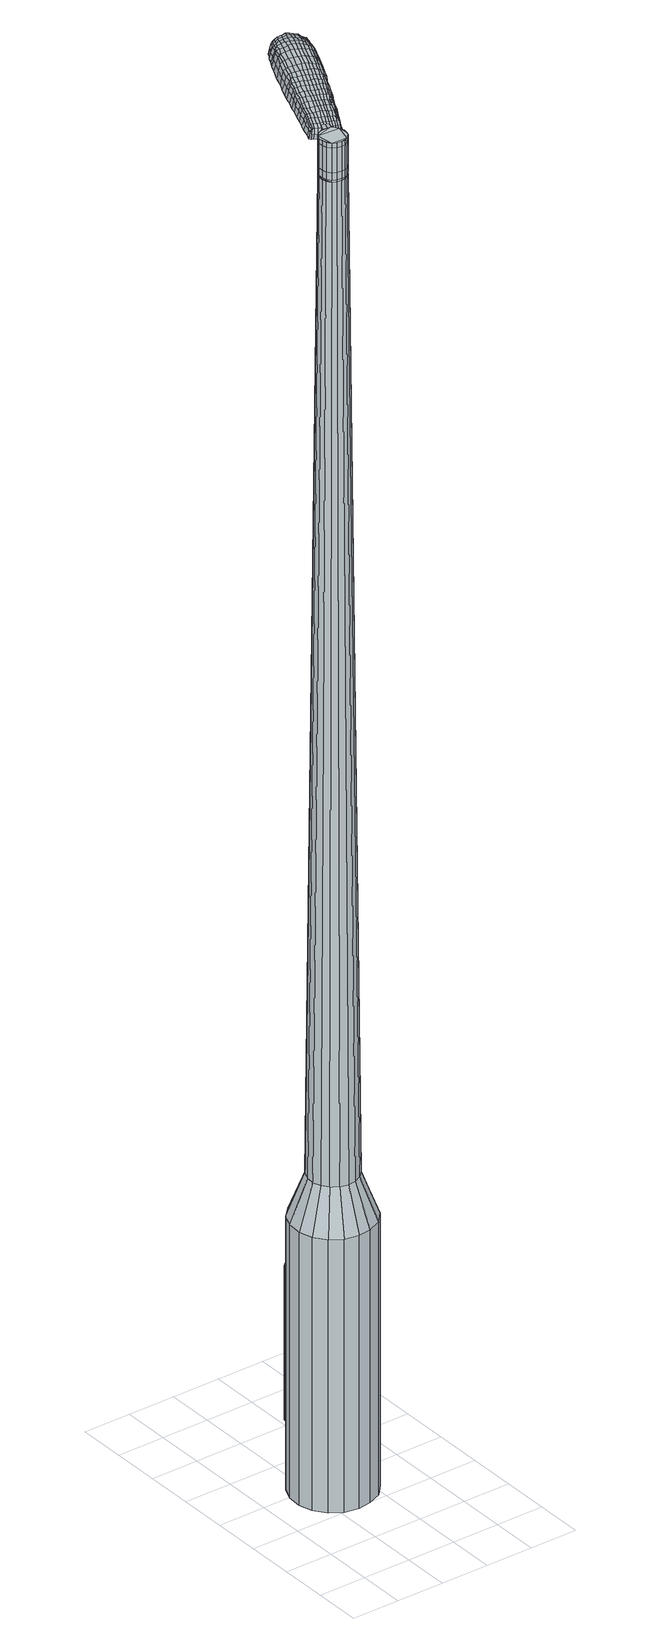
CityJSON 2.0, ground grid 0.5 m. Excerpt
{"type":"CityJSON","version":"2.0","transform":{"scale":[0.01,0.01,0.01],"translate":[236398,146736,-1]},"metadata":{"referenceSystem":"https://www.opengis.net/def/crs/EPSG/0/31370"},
"CityObjects":{
"object1":{"type":"GenericCityObject","attributes":{"cluster":496,"mean_distance_to_centroid":0.321,"new_centroid_x":236398.71,"new_centroid_y":146737.37,"mean_distance_to_camera":7.47,"H1":16.55,"H2":14.96,"Z_final":112.27,"cluster2":-1,"proj_x":236404.3,"proj_y":146739.79,"id_line":56283,"bearing_l":156.57,"distance":6.09,"orientation":"right","G_obj":66.57},"geometry":[{"type":"MultiSurface","lod":"2","boundaries":[[[0,1,2,3]],[[1,4,5,2]],[[4,6,7,5]],[[6,8,9,7]],[[8,10,11,9]],[[10,12,13,11]],[[12,14,15,13]],[[14,16,17,15]],[[16,18,19,17]],[[18,20,21,19]],[[20,22,23,21]],[[22,24,25,23]],[[24,26,27,25]],[[26,28,29,27]],[[28,30,31,29]],[[30,32,33,31]],[[32,34,35,33]],[[34,0,3,35]],[[36,37,38,39]],[[38,40,41,42]],[[41,43,42]],[[42,44,45,46]],[[45,47,46]],[[46,48,49,50]],[[49,51,50]],[[42,46,50,38]],[[50,52,39,38]],[[53,36,39]],[[2,5,7,35]],[[7,9,11,15]],[[11,13,15]],[[15,17,19,23]],[[19,21,23]],[[23,25,27,31]],[[27,29,31]],[[15,23,31,7]],[[31,33,35,7]],[[3,2,35]],[[1,0,54,55]],[[0,34,56,54]],[[34,32,57,56]],[[32,30,58,57]],[[30,28,59,58]],[[28,26,60,59]],[[26,24,61,60]],[[24,22,62,61]],[[22,20,63,62]],[[20,18,64,63]],[[18,16,65,64]],[[16,14,66,65]],[[14,12,67,66]],[[12,10,68,67]],[[10,8,69,68]],[[8,6,70,69]],[[6,4,71,70]],[[4,1,55,71]],[[55,54,72,73]],[[54,56,74,72]],[[56,57,75,74]],[[57,58,76,75]],[[58,59,77,76]],[[59,60,78,77]],[[60,61,79,78]],[[61,62,80,79]],[[62,63,81,80]],[[63,64,82,81]],[[64,65,83,82]],[[65,66,84,83]],[[66,67,85,84]],[[67,68,86,85]],[[68,69,87,86]],[[69,70,88,87]],[[70,71,89,88]],[[71,55,73,89]],[[90,91,92,93]],[[94,95,91,90]],[[96,97,95,94]],[[98,99,97,96]],[[100,101,99,98]],[[102,103,101,100]],[[104,105,103,102]],[[106,107,105,104]],[[108,109,107,106]],[[82,110,109,108]],[[83,111,110,82]],[[112,113,111,83]],[[114,115,113,112]],[[116,117,115,114]],[[87,118,117,116]],[[119,120,118,87]],[[89,121,120,119]],[[93,92,121,89]],[[122,123,124,125]],[[126,122,125,127]],[[128,126,127,129]],[[130,128,129,131]],[[132,130,131,133]],[[134,132,133,135]],[[136,134,135,137]],[[138,136,137,139]],[[140,138,139,141]],[[142,140,141,143]],[[144,142,143,145]],[[146,144,145,147]],[[148,146,147,149]],[[150,148,149,151]],[[152,150,151,153]],[[154,152,153,155]],[[73,72,90,93]],[[72,74,94,90]],[[74,75,96,94]],[[75,76,98,96]],[[76,77,100,98]],[[77,78,102,100]],[[78,79,104,102]],[[79,80,106,104]],[[80,81,108,106]],[[81,82,108]],[[84,112,83]],[[84,85,114,112]],[[85,86,116,114]],[[86,87,116]],[[88,119,87]],[[88,89,119]],[[73,93,89]],[[156,157,92,91]],[[157,121,92]],[[158,120,121]],[[158,118,120]],[[159,117,118]],[[159,160,115,117]],[[160,161,113,115]],[[161,111,113]],[[162,109,110]],[[162,163,107,109]],[[163,164,105,107]],[[164,165,103,105]],[[165,166,101,103]],[[166,167,99,101]],[[167,168,97,99]],[[168,169,95,97]],[[169,156,91,95]],[[39,52,154,170]],[[157,156,171,155]],[[53,39,170,123]],[[156,169,124,171]],[[36,53,123,122]],[[169,168,125,124]],[[37,36,122,126]],[[168,167,127,125]],[[38,37,126,128]],[[167,166,129,127]],[[40,38,128,130]],[[166,165,131,129]],[[41,40,130,132]],[[165,164,133,131]],[[43,41,132,134]],[[164,163,135,133]],[[42,43,134,136]],[[163,162,137,135]],[[44,42,136,138]],[[162,110,139,137]],[[45,44,138,140]],[[110,111,141,139]],[[47,45,140,142]],[[111,161,143,141]],[[46,47,142,144]],[[161,160,145,143]],[[48,46,144,146]],[[160,159,147,145]],[[49,48,146,148]],[[159,118,149,147]],[[51,49,148,150]],[[118,158,151,149]],[[50,51,150,152]],[[158,121,153,151]],[[52,50,152,154]],[[121,157,155,153]],[[154,155,172,173]],[[155,171,174,172]],[[171,124,175,174]],[[124,123,176,175]],[[123,170,177,176]],[[170,154,173,177]],[[178,179,180,181]],[[182,178,181,183]],[[178,182,184,185]],[[179,178,185,186]],[[187,188,189,190]],[[191,187,190,192]],[[187,191,193,194]],[[188,187,194,195]],[[196,197,198,199]],[[200,196,199,201]],[[196,200,202,203]],[[197,196,203,204]],[[205,206,207,208]],[[209,205,208,210]],[[205,209,211,212]],[[206,205,212,213]],[[214,215,216,217]],[[218,214,217,219]],[[214,218,220,221]],[[215,214,221,222]],[[223,224,225,226]],[[227,223,226,228]],[[223,227,229,230]],[[224,223,230,231]],[[232,233,234,235]],[[224,232,235,225]],[[232,224,231,236]],[[233,232,236,237]],[[238,239,240,241]],[[233,238,241,234]],[[238,233,237,242]],[[239,238,242,243]],[[244,182,183,245]],[[239,244,245,240]],[[244,239,243,246]],[[182,244,246,184]],[[247,248,249,250]],[[251,247,250,252]],[[247,251,253,254]],[[248,247,254,255]],[[256,257,258,259]],[[248,256,259,249]],[[256,248,255,260]],[[257,256,260,261]],[[262,263,264,265]],[[257,262,265,258]],[[262,257,261,266]],[[263,262,266,267]],[[268,269,270,271]],[[263,268,271,264]],[[268,263,267,272]],[[269,268,272,273]],[[274,179,186,275]],[[269,274,275,270]],[[274,269,273,276]],[[179,274,276,180]],[[277,278,279,280]],[[281,277,280,282]],[[277,281,283,284]],[[278,277,284,285]],[[286,287,288,289]],[[278,286,289,279]],[[286,278,285,290]],[[287,286,290,291]],[[292,293,294,295]],[[287,292,295,288]],[[292,287,291,296]],[[293,292,296,297]],[[298,191,192,299]],[[293,298,299,294]],[[298,293,297,300]],[[191,298,300,193]],[[301,302,303,304]],[[305,301,304,306]],[[301,305,307,308]],[[302,301,308,309]],[[310,311,312,313]],[[302,310,313,303]],[[310,302,309,314]],[[311,310,314,315]],[[316,317,318,319]],[[311,316,319,312]],[[316,311,315,320]],[[317,316,320,321]],[[322,323,324,325]],[[317,322,325,318]],[[322,317,321,326]],[[323,322,326,327]],[[328,188,195,329]],[[323,328,329,324]],[[328,323,327,330]],[[188,328,330,189]],[[331,217,216,332]],[[333,331,332,334]],[[331,333,335,336]],[[217,331,336,219]],[[337,333,334,338]],[[339,337,338,340]],[[337,339,341,342]],[[333,337,342,335]],[[343,339,340,344]],[[345,343,344,346]],[[343,345,347,348]],[[339,343,348,341]],[[349,345,346,350]],[[351,349,350,352]],[[349,351,353,354]],[[345,349,354,347]],[[355,351,352,356]],[[206,355,356,207]],[[355,206,213,357]],[[351,355,357,353]],[[358,359,204,203]],[[360,358,203,202]],[[358,360,361,362]],[[359,358,362,363]],[[364,365,363,362]],[[366,364,362,361]],[[364,366,367,368]],[[365,364,368,369]],[[370,371,369,368]],[[372,370,368,367]],[[370,372,373,374]],[[371,370,374,375]],[[376,377,375,374]],[[378,376,374,373]],[[376,378,211,209]],[[377,376,209,210]],[[379,380,381,382]],[[281,379,382,283]],[[379,281,282,383]],[[380,379,383,384]],[[385,200,201,386]],[[380,385,386,381]],[[385,380,384,387]],[[200,385,387,202]],[[388,389,390,391]],[[227,388,391,229]],[[388,227,228,392]],[[389,388,392,393]],[[394,395,396,397]],[[389,394,397,390]],[[394,389,393,398]],[[395,394,398,399]],[[400,197,204,401]],[[395,400,401,396]],[[400,395,399,402]],[[197,400,402,198]],[[403,404,405,406]],[[185,403,406,186]],[[403,185,184,407]],[[404,403,407,408]],[[409,410,411,412]],[[404,409,412,405]],[[409,404,408,413]],[[410,409,413,414]],[[415,208,207,416]],[[410,415,416,411]],[[415,410,414,417]],[[208,415,417,210]],[[418,419,420,421]],[[190,418,421,192]],[[418,190,189,422]],[[419,418,422,423]],[[424,212,211,425]],[[419,424,425,420]],[[424,419,423,426]],[[212,424,426,213]],[[427,428,429,430]],[[305,427,430,307]],[[427,305,306,431]],[[428,427,431,432]],[[433,218,219,434]],[[428,433,434,429]],[[433,428,432,435]],[[218,433,435,220]],[[436,437,438,439]],[[251,436,439,253]],[[436,251,252,440]],[[437,436,440,441]],[[442,443,444,445]],[[437,442,445,438]],[[442,437,441,446]],[[443,442,446,447]],[[448,215,222,449]],[[443,448,449,444]],[[448,443,447,450]],[[215,448,450,216]],[[451,452,441,440]],[[250,451,440,252]],[[451,250,249,453]],[[452,451,453,454]],[[455,456,447,446]],[[452,455,446,441]],[[455,452,454,457]],[[456,455,457,458]],[[459,332,216,450]],[[456,459,450,447]],[[459,456,458,460]],[[332,459,460,334]],[[461,462,463,464]],[[308,461,464,309]],[[461,308,307,430]],[[462,461,430,429]],[[465,336,335,466]],[[462,465,466,463]],[[465,462,429,434]],[[336,465,434,219]],[[467,468,454,453]],[[259,467,453,249]],[[467,259,258,469]],[[468,467,469,470]],[[471,472,458,457]],[[468,471,457,454]],[[471,468,470,473]],[[472,471,473,474]],[[475,338,334,460]],[[472,475,460,458]],[[475,472,474,476]],[[338,475,476,340]],[[477,478,479,480]],[[314,477,480,315]],[[477,314,309,464]],[[478,477,464,463]],[[481,342,341,482]],[[478,481,482,479]],[[481,478,463,466]],[[342,481,466,335]],[[483,484,470,469]],[[265,483,469,258]],[[483,265,264,485]],[[484,483,485,486]],[[487,488,474,473]],[[484,487,473,470]],[[487,484,486,489]],[[488,487,489,490]],[[491,344,340,476]],[[488,491,476,474]],[[491,488,490,492]],[[344,491,492,346]],[[493,494,495,496]],[[320,493,496,321]],[[493,320,315,480]],[[494,493,480,479]],[[497,348,347,498]],[[494,497,498,495]],[[497,494,479,482]],[[348,497,482,341]],[[499,500,486,485]],[[271,499,485,264]],[[499,271,270,501]],[[500,499,501,502]],[[503,504,490,489]],[[500,503,489,486]],[[503,500,502,505]],[[504,503,505,506]],[[507,350,346,492]],[[504,507,492,490]],[[507,504,506,508]],[[350,507,508,352]],[[509,510,511,512]],[[326,509,512,327]],[[509,326,321,496]],[[510,509,496,495]],[[513,354,353,514]],[[510,513,514,511]],[[513,510,495,498]],[[354,513,498,347]],[[515,516,502,501]],[[275,515,501,270]],[[515,275,186,406]],[[516,515,406,405]],[[517,518,506,505]],[[516,517,505,502]],[[517,516,405,412]],[[518,517,412,411]],[[519,356,352,508]],[[518,519,508,506]],[[519,518,411,416]],[[356,519,416,207]],[[520,521,423,422]],[[330,520,422,189]],[[520,330,327,512]],[[521,520,512,511]],[[522,357,213,426]],[[521,522,426,423]],[[522,521,511,514]],[[357,522,514,353]],[[523,524,384,383]],[[280,523,383,282]],[[523,280,279,525]],[[524,523,525,526]],[[527,360,202,387]],[[524,527,387,384]],[[527,524,526,528]],[[360,527,528,361]],[[529,530,531,532]],[[230,529,532,231]],[[529,230,229,391]],[[530,529,391,390]],[[533,534,535,536]],[[530,533,536,531]],[[533,530,390,397]],[[534,533,397,396]],[[537,359,363,538]],[[534,537,538,535]],[[537,534,396,401]],[[359,537,401,204]],[[539,540,526,525]],[[289,539,525,279]],[[539,289,288,541]],[[540,539,541,542]],[[543,366,361,528]],[[540,543,528,526]],[[543,540,542,544]],[[366,543,544,367]],[[545,546,547,548]],[[236,545,548,237]],[[545,236,231,532]],[[546,545,532,531]],[[549,550,551,552]],[[546,549,552,547]],[[549,546,531,536]],[[550,549,536,535]],[[553,365,369,554]],[[550,553,554,551]],[[553,550,535,538]],[[365,553,538,363]],[[555,556,542,541]],[[295,555,541,288]],[[555,295,294,557]],[[556,555,557,558]],[[559,372,367,544]],[[556,559,544,542]],[[559,556,558,560]],[[372,559,560,373]],[[561,562,563,564]],[[242,561,564,243]],[[561,242,237,548]],[[562,561,548,547]],[[565,566,567,568]],[[562,565,568,563]],[[565,562,547,552]],[[566,565,552,551]],[[569,371,375,570]],[[566,569,570,567]],[[569,566,551,554]],[[371,569,554,369]],[[571,572,558,557]],[[299,571,557,294]],[[571,299,192,421]],[[572,571,421,420]],[[573,378,373,560]],[[572,573,560,558]],[[573,572,420,425]],[[378,573,425,211]],[[574,575,408,407]],[[246,574,407,184]],[[574,246,243,564]],[[575,574,564,563]],[[576,577,414,413]],[[575,576,413,408]],[[576,575,563,568]],[[577,576,568,567]],[[578,377,210,417]],[[577,578,417,414]],[[578,577,567,570]],[[377,578,570,375]],[[579,580,581,582]],[[582,581,583,584]],[[585,583,581,586]],[[586,581,580,587]],[[588,589,590,591]],[[591,590,592,593]],[[594,592,590,595]],[[595,590,589,596]],[[597,598,599,600]],[[600,599,601,602]],[[603,601,599,604]],[[604,599,598,605]],[[606,607,608,609]],[[609,608,610,611]],[[612,610,608,613]],[[613,608,607,614]],[[615,616,617,618]],[[618,617,619,620]],[[621,619,617,622]],[[622,617,616,623]],[[624,625,626,627]],[[627,626,628,629]],[[630,628,626,631]],[[631,626,625,632]],[[633,634,635,636]],[[636,635,625,624]],[[632,625,635,637]],[[637,635,634,638]],[[639,640,641,642]],[[642,641,634,633]],[[638,634,641,643]],[[643,641,640,644]],[[584,583,645,646]],[[646,645,640,639]],[[644,640,645,647]],[[647,645,583,585]],[[648,649,650,651]],[[651,650,652,653]],[[654,652,650,655]],[[655,650,649,656]],[[657,658,659,660]],[[660,659,649,648]],[[656,649,659,661]],[[661,659,658,662]],[[663,664,665,666]],[[666,665,658,657]],[[662,658,665,667]],[[667,665,664,668]],[[669,670,671,672]],[[672,671,664,663]],[[668,664,671,673]],[[673,671,670,674]],[[587,580,675,676]],[[676,675,670,669]],[[674,670,675,677]],[[677,675,580,579]],[[678,679,680,681]],[[681,680,682,683]],[[684,682,680,685]],[[685,680,679,686]],[[687,688,689,690]],[[690,689,679,678]],[[686,679,689,691]],[[691,689,688,692]],[[693,694,695,696]],[[696,695,688,687]],[[692,688,695,697]],[[697,695,694,698]],[[593,592,699,700]],[[700,699,694,693]],[[698,694,699,701]],[[701,699,592,594]],[[702,703,704,705]],[[705,704,706,707]],[[708,706,704,709]],[[709,704,703,710]],[[711,712,713,714]],[[714,713,703,702]],[[710,703,713,715]],[[715,713,712,716]],[[717,718,719,720]],[[720,719,712,711]],[[716,712,719,721]],[[721,719,718,722]],[[723,724,725,726]],[[726,725,718,717]],[[722,718,725,727]],[[727,725,724,728]],[[596,589,729,730]],[[730,729,724,723]],[[728,724,729,731]],[[731,729,589,588]],[[615,618,732,733]],[[733,732,734,735]],[[736,734,732,737]],[[737,732,618,620]],[[735,734,738,739]],[[739,738,740,741]],[[742,740,738,743]],[[743,738,734,736]],[[741,740,744,745]],[[745,744,746,747]],[[748,746,744,749]],[[749,744,740,742]],[[747,746,750,751]],[[751,750,752,753]],[[754,752,750,755]],[[755,750,746,748]],[[753,752,756,757]],[[757,756,607,606]],[[614,607,756,758]],[[758,756,752,754]],[[605,759,760,604]],[[604,760,761,603]],[[762,761,760,763]],[[763,760,759,764]],[[764,765,766,763]],[[763,766,767,762]],[[768,767,766,769]],[[769,766,765,770]],[[770,771,772,769]],[[769,772,773,768]],[[774,773,772,775]],[[775,772,771,776]],[[776,777,778,775]],[[775,778,779,774]],[[612,779,778,610]],[[610,778,777,611]],[[780,781,782,783]],[[783,782,682,684]],[[683,682,782,784]],[[784,782,781,785]],[[602,601,786,787]],[[787,786,781,780]],[[785,781,786,788]],[[788,786,601,603]],[[789,790,791,792]],[[792,791,628,630]],[[629,628,791,793]],[[793,791,790,794]],[[795,796,797,798]],[[798,797,790,789]],[[794,790,797,799]],[[799,797,796,800]],[[605,598,801,802]],[[802,801,796,795]],[[800,796,801,803]],[[803,801,598,597]],[[804,805,806,807]],[[807,806,586,587]],[[585,586,806,808]],[[808,806,805,809]],[[810,811,812,813]],[[813,812,805,804]],[[809,805,812,814]],[[814,812,811,815]],[[606,609,816,817]],[[817,816,811,810]],[[815,811,816,818]],[[818,816,609,611]],[[819,820,821,822]],[[822,821,591,593]],[[588,591,821,823]],[[823,821,820,824]],[[612,613,825,826]],[[826,825,820,819]],[[824,820,825,827]],[[827,825,613,614]],[[828,829,830,831]],[[831,830,706,708]],[[707,706,830,832]],[[832,830,829,833]],[[620,619,834,835]],[[835,834,829,828]],[[833,829,834,836]],[[836,834,619,621]],[[837,838,839,840]],[[840,839,652,654]],[[653,652,839,841]],[[841,839,838,842]],[[843,844,845,846]],[[846,845,838,837]],[[842,838,845,847]],[[847,845,844,848]],[[623,616,849,850]],[[850,849,844,843]],[[848,844,849,851]],[[851,849,616,615]],[[842,852,853,841]],[[841,853,651,653]],[[648,651,853,854]],[[853,852,854]],[[848,855,856,847]],[[847,856,852,842]],[[854,852,856,857]],[[857,856,855,858]],[[615,733,859,851]],[[851,859,855,848]],[[858,855,859,860]],[[860,859,733,735]],[[861,862,863,864]],[[864,863,709,710]],[[708,709,863,831]],[[831,863,862,828]],[[736,737,865,866]],[[866,865,862,861]],[[828,862,865,835]],[[835,865,737,620]],[[867,868,854]],[[854,868,660,648]],[[657,660,868,869]],[[869,868,867,870]],[[858,871,872,857]],[[857,872,867,854]],[[870,867,872,873]],[[873,872,871,874]],[[735,739,875,860]],[[860,875,871,858]],[[874,871,875,876]],[[876,875,739,741]],[[877,878,879,880]],[[880,879,715,716]],[[710,715,879,864]],[[864,879,878,861]],[[742,743,881,882]],[[882,881,878,877]],[[861,878,881,866]],[[866,881,743,736]],[[870,883,884,869]],[[869,884,666,657]],[[663,666,884,885]],[[885,884,883,886]],[[874,887,888,873]],[[873,888,883,870]],[[886,883,888,889]],[[889,888,887,890]],[[741,745,891,876]],[[876,891,887,874]],[[890,887,891,892]],[[892,891,745,747]],[[893,894,895,896]],[[896,895,721,722]],[[716,721,895,880]],[[880,895,894,877]],[[748,749,897,898]],[[898,897,894,893]],[[877,894,897,882]],[[882,897,749,742]],[[886,899,885]],[[885,899,672,663]],[[669,672,899,900]],[[900,899,901]],[[890,902,903,889]],[[889,903,899,886]],[[901,899,903,904]],[[904,903,902,905]],[[747,751,906,892]],[[892,906,902,890]],[[905,902,906,907]],[[907,906,751,753]],[[908,909,910,911]],[[911,910,727,728]],[[722,727,910,896]],[[896,910,909,893]],[[754,755,912,913]],[[913,912,909,908]],[[893,909,912,898]],[[898,912,755,748]],[[901,914,915,900]],[[900,915,676,669]],[[587,676,915,807]],[[807,915,914,804]],[[905,916,917,904]],[[904,917,914,901]],[[804,914,917,813]],[[813,917,916,810]],[[753,757,918,907]],[[907,918,916,905]],[[810,916,918,817]],[[817,918,757,606]],[[824,919,920,823]],[[823,920,731,588]],[[728,731,920,911]],[[911,920,919,908]],[[614,758,921,827]],[[827,921,919,824]],[[908,919,921,913]],[[913,921,758,754]],[[785,922,923,784]],[[784,923,681,683]],[[678,681,923,924]],[[924,923,922,925]],[[603,761,926,788]],[[788,926,922,785]],[[925,922,926,927]],[[927,926,761,762]],[[928,929,930,931]],[[931,930,631,632]],[[630,631,930,792]],[[792,930,929,789]],[[932,933,934,935]],[[935,934,929,928]],[[789,929,934,798]],[[798,934,933,795]],[[764,759,936,937]],[[937,936,933,932]],[[795,933,936,802]],[[802,936,759,605]],[[925,938,939,924]],[[924,939,690,678]],[[687,690,939,940]],[[940,939,938,941]],[[762,767,942,927]],[[927,942,938,925]],[[941,938,942,943]],[[943,942,767,768]],[[944,945,946,947]],[[947,946,637,638]],[[632,637,946,931]],[[931,946,945,928]],[[948,949,950,951]],[[951,950,945,944]],[[928,945,950,935]],[[935,950,949,932]],[[770,765,952,953]],[[953,952,949,948]],[[932,949,952,937]],[[937,952,765,764]],[[941,954,955,940]],[[940,955,696,687]],[[693,696,955,956]],[[956,955,954,957]],[[768,773,958,943]],[[943,958,954,941]],[[957,954,958,959]],[[959,958,773,774]],[[960,961,962,963]],[[963,962,643,644]],[[638,643,962,947]],[[947,962,961,944]],[[964,965,966,967]],[[967,966,961,960]],[[944,961,966,951]],[[951,966,965,948]],[[776,771,968,969]],[[969,968,965,964]],[[948,965,968,953]],[[953,968,771,770]],[[957,970,971,956]],[[956,971,700,693]],[[593,700,971,822]],[[822,971,970,819]],[[774,779,972,959]],[[959,972,970,957]],[[819,970,972,826]],[[826,972,779,612]],[[809,973,974,808]],[[808,974,647,585]],[[644,647,974,963]],[[963,974,973,960]],[[815,975,976,814]],[[814,976,973,809]],[[960,973,976,967]],[[967,976,975,964]],[[611,777,977,818]],[[818,977,975,815]],[[964,975,977,969]],[[969,977,777,776]],[[579,582,181,180]],[[582,584,183,181]],[[594,595,194,193]],[[595,596,195,194]],[[597,600,199,198]],[[600,602,201,199]],[[621,622,221,220]],[[622,623,222,221]],[[624,627,226,225]],[[627,629,228,226]],[[633,636,235,234]],[[636,624,225,235]],[[639,642,241,240]],[[642,633,234,241]],[[584,646,245,183]],[[646,639,240,245]],[[654,655,254,253]],[[655,656,255,254]],[[656,661,260,255]],[[661,662,261,260]],[[662,667,266,261]],[[667,668,267,266]],[[668,673,272,267]],[[673,674,273,272]],[[674,677,276,273]],[[677,579,180,276]],[[684,685,284,283]],[[685,686,285,284]],[[686,691,290,285]],[[691,692,291,290]],[[692,697,296,291]],[[697,698,297,296]],[[698,701,300,297]],[[701,594,193,300]],[[702,705,304,303]],[[705,707,306,304]],[[711,714,313,312]],[[714,702,303,313]],[[717,720,319,318]],[[720,711,312,319]],[[723,726,325,324]],[[726,717,318,325]],[[596,730,329,195]],[[730,723,324,329]],[[780,783,382,381]],[[783,684,283,382]],[[602,787,386,201]],[[787,780,381,386]],[[629,793,392,228]],[[793,794,393,392]],[[794,799,398,393]],[[799,800,399,398]],[[800,803,402,399]],[[803,597,198,402]],[[707,832,431,306]],[[832,833,432,431]],[[833,836,435,432]],[[836,621,220,435]],[[837,840,439,438]],[[840,654,253,439]],[[843,846,445,444]],[[846,837,438,445]],[[623,850,449,222]],[[850,843,444,449]],[[978,979,980,981]],[[982,983,981,980]],[[984,985,986,987]],[[988,989,990,991]],[[979,992,993,980]],[[994,982,980,993]],[[995,984,987,996]],[[997,998,989,988]],[[992,999,1000,993]],[[1000,1001,994,993]],[[1002,995,996,1003]],[[1004,998,997,1005]],[[999,1006,1007,1000]],[[1007,1008,1001,1000]],[[1009,1002,1003,1010]],[[1011,1004,1005,1012]],[[1013,1014,1015,1016]],[[1017,1018,1014,1013]],[[1017,1019,1020,1018]],[[1019,1021,1022,1020]],[[1023,1024,1025,1026]],[[1027,1028,1024,1023]],[[1029,1030,1028,1027]],[[1031,1032,1030,1029]],[[1026,1015,1014,1023]],[[1023,1014,1018,1027]],[[1018,1020,1029,1027]],[[1020,1022,1031,1029]],[[987,986,983,982]],[[996,987,982,994]],[[1001,1003,996,994]],[[1008,1010,1003,1001]],[[988,991,985,984]],[[997,988,984,995]],[[1005,997,995,1002]],[[1012,1005,1002,1009]],[[989,1013,1016,990]],[[998,1017,1013,989]],[[1019,1017,998,1004]],[[1021,1019,1004,1011]],[[1033,1034,1035,1036]],[[1035,1037,1038,1039]],[[1035,1039,1040,1041]],[[1035,1041,1036]],[[1042,1033,1036,1043]],[[1044,1043,1036,1045]],[[1046,1045,1036]],[[1047,1035,1034,1048]],[[1049,1047,1048,1050]],[[1051,1049,1050,1052]],[[1053,1051,1052,1054]],[[1055,1053,1054,1056]],[[1056,1057,1058,1059]],[[1056,1059,1060,1061]],[[1056,1061,1062,1063]],[[1062,1064,1065,1066]],[[1062,1066,1067,1068]],[[1062,1068,1063]],[[1056,1063,1055]],[[1069,1070,1034,1033]],[[1071,1072,1037,1035]],[[1073,1074,1046,1036]],[[1070,1075,1048,1034]],[[1076,1071,1035,1047]],[[1075,1077,1050,1048]],[[1078,1076,1047,1049]],[[1077,1079,1052,1050]],[[1080,1078,1049,1051]],[[1079,1081,1054,1052]],[[1082,1080,1051,1053]],[[1081,1083,1056,1054]],[[1084,1082,1053,1055]],[[1083,1085,1057,1056]],[[1086,1087,1064,1062]],[[1088,1084,1055,1063]],[[1058,1057,1085,1089]],[[1059,1058,1089,1090]],[[1060,1059,1090,1091]],[[1061,1060,1091,1092]],[[1062,1061,1092,1086]],[[1093,1069,1033,1042]],[[1094,1093,1042,1043]],[[1095,1094,1043,1044]],[[1096,1095,1044,1045]],[[1074,1096,1045,1046]],[[1038,1037,1072,1097]],[[1065,1064,1087,1098]],[[1039,1038,1097,1099]],[[1040,1039,1099,1100]],[[1041,1040,1100,1101]],[[1036,1041,1101,1073]],[[1066,1065,1098,1102]],[[1067,1066,1102,1103]],[[1068,1067,1103,1104]],[[1063,1068,1104,1088]]]}]}
},
"vertices":[
[87,178,384],[99,170,384],[99,170,96],[87,178,96],[108,158,384],[108,158,96],[112,144,384],[112,144,96],[111,129,384],[111,129,96],[106,116,384],[106,116,96],[96,105,384],[96,105,96],[82,99,384],[82,99,96],[68,97,384],[68,97,96],[53,100,384],[53,100,96],[41,108,384],[41,108,96],[32,120,384],[32,120,96],[28,134,384],[28,134,96],[29,149,384],[29,149,96],[35,163,384],[35,163,96],[45,173,384],[45,173,96],[58,180,384],[58,180,96],[73,181,384],[73,181,96],[66,152,1524],[62,150,1524],[59,147,1524],[76,152,1524],[57,142,1524],[57,138,1524],[61,129,1524],[58,133,1524],[65,127,1524],[70,126,1524],[78,128,1524],[74,126,1524],[82,132,1524],[83,136,1524],[82,145,1524],[84,141,1524],[80,149,1524],[71,153,1524],[80,162,429],[88,158,429],[72,164,429],[63,163,429],[55,159,429],[49,153,429],[46,145,429],[45,136,429],[48,128,429],[53,121,429],[60,116,429],[69,114,429],[77,115,429],[85,119,429],[91,125,429],[95,133,429],[95,142,429],[93,150,429],[76,152,1483],[80,149,1483],[71,153,1483],[66,152,1483],[62,150,1483],[59,147,1483],[57,142,1483],[57,138,1483],[58,133,1483],[61,129,1483],[65,127,1483],[70,126,1483],[74,126,1483],[78,128,1483],[82,132,1483],[83,136,1483],[84,141,1483],[82,145,1483],[75,151,1483],[75,151,1485],[79,149,1485],[79,149,1483],[71,152,1483],[71,152,1485],[67,152,1483],[67,152,1485],[63,150,1483],[63,150,1485],[60,146,1483],[60,146,1485],[58,142,1483],[58,142,1485],[58,138,1483],[58,138,1485],[59,133,1483],[59,133,1485],[61,130,1483],[61,130,1485],[65,127,1485],[70,126,1485],[74,127,1483],[74,127,1485],[78,129,1483],[78,129,1485],[81,132,1483],[81,132,1485],[83,136,1485],[83,141,1483],[83,141,1485],[82,145,1485],[66,152,1519],[71,153,1519],[71,153,1493],[66,152,1493],[62,150,1519],[62,150,1493],[59,147,1519],[59,147,1493],[57,142,1519],[57,142,1493],[57,138,1519],[57,138,1493],[58,133,1519],[58,133,1493],[61,129,1519],[61,129,1493],[65,127,1519],[65,127,1493],[70,126,1519],[70,126,1493],[74,126,1519],[74,126,1493],[78,128,1519],[78,128,1493],[82,132,1519],[82,132,1493],[83,136,1519],[83,136,1493],[84,141,1519],[84,141,1493],[82,145,1519],[82,145,1493],[80,149,1519],[80,149,1493],[76,152,1485],[80,149,1485],[84,141,1485],[82,132,1485],[78,128,1485],[74,126,1485],[61,129,1485],[58,133,1485],[57,138,1485],[57,142,1485],[59,147,1485],[62,150,1485],[66,152,1485],[71,153,1485],[76,152,1519],[76,152,1493],[86,167,1513],[86,167,1518],[83,169,1513],[80,170,1513],[80,170,1518],[83,169,1518],[130,229,1519],[127,223,1518],[129,223,1509],[132,229,1510],[134,237,1519],[136,237,1510],[132,236,1526],[129,229,1525],[126,222,1525],[95,244,1519],[93,238,1518],[94,236,1525],[96,243,1525],[98,252,1519],[99,251,1526],[98,254,1510],[94,246,1510],[92,240,1509],[140,305,1519],[144,303,1519],[144,304,1513],[141,306,1513],[136,305,1519],[137,306,1513],[136,304,1524],[140,303,1524],[143,302,1524],[111,237,1530],[108,230,1529],[111,229,1529],[114,235,1530],[115,245,1531],[118,244,1531],[111,247,1530],[108,238,1530],[105,231,1529],[79,163,1512],[82,162,1512],[82,163,1517],[80,164,1517],[76,164,1512],[77,165,1517],[77,165,1506],[79,163,1506],[82,162,1506],[153,284,1519],[152,281,1519],[154,281,1512],[154,284,1512],[153,286,1518],[155,286,1512],[152,286,1522],[152,284,1523],[151,281,1524],[150,276,1519],[149,271,1519],[150,271,1512],[152,276,1512],[149,276,1524],[147,271,1525],[147,265,1519],[144,258,1519],[145,258,1511],[148,266,1511],[145,265,1526],[142,258,1526],[139,247,1519],[141,248,1510],[137,247,1526],[97,163,1513],[101,170,1513],[99,169,1518],[96,163,1517],[94,158,1512],[94,159,1516],[96,158,1506],[99,163,1507],[102,170,1507],[104,176,1514],[108,183,1515],[106,183,1520],[103,176,1519],[106,177,1507],[109,184,1507],[111,190,1515],[114,196,1516],[113,196,1522],[109,190,1521],[113,190,1508],[116,197,1508],[118,203,1517],[121,210,1517],[119,209,1524],[116,203,1523],[119,204,1508],[123,210,1509],[124,216,1518],[122,216,1524],[126,217,1509],[120,299,1519],[119,296,1519],[120,295,1524],[121,298,1523],[122,301,1518],[122,300,1522],[121,302,1512],[119,300,1512],[118,297,1512],[116,292,1519],[114,287,1519],[115,285,1525],[117,291,1524],[115,293,1512],[113,288,1512],[111,281,1519],[108,274,1519],[109,273,1526],[112,280,1526],[110,283,1511],[107,276,1511],[103,263,1519],[104,262,1526],[102,265,1510],[70,175,1513],[72,182,1513],[71,184,1507],[69,176,1507],[68,170,1512],[67,171,1506],[69,170,1516],[70,174,1517],[73,181,1518],[75,189,1514],[77,196,1515],[77,198,1507],[74,191,1507],[76,188,1519],[78,195,1520],[80,203,1515],[82,210,1516],[82,212,1508],[79,205,1508],[81,202,1521],[83,209,1522],[85,217,1517],[88,224,1517],[87,226,1509],[84,219,1508],[86,216,1523],[89,223,1524],[90,231,1518],[89,233,1509],[91,230,1524],[82,169,1519],[84,168,1519],[85,176,1520],[87,174,1520],[82,177,1520],[79,170,1519],[88,182,1522],[90,181,1522],[91,189,1523],[93,188,1523],[88,190,1523],[85,184,1521],[94,196,1524],[96,195,1524],[97,203,1525],[99,202,1525],[94,204,1525],[91,197,1524],[99,210,1526],[102,208,1526],[102,216,1527],[105,215,1527],[99,218,1527],[96,211,1526],[105,223,1528],[108,222,1528],[102,225,1528],[139,301,1527],[142,299,1527],[135,301,1526],[133,297,1527],[137,296,1528],[140,295,1528],[134,291,1529],[138,289,1529],[130,292,1528],[127,285,1530],[131,284,1530],[135,282,1530],[128,277,1531],[132,276,1531],[125,278,1530],[121,270,1531],[125,269,1531],[128,267,1531],[120,257,1531],[123,256,1531],[116,258,1531],[124,302,1518],[126,304,1519],[126,305,1513],[123,303,1513],[124,301,1523],[126,302,1523],[131,305,1519],[131,306,1513],[131,303,1524],[153,289,1518],[153,291,1518],[151,290,1523],[152,288,1523],[154,289,1513],[154,292,1513],[151,295,1519],[149,298,1519],[149,297,1524],[150,294,1523],[152,295,1513],[150,299,1513],[147,301,1519],[146,300,1524],[147,302,1513],[127,229,1528],[125,230,1528],[122,223,1528],[124,223,1527],[131,237,1528],[129,238,1529],[123,231,1529],[120,233,1530],[117,226,1529],[120,225,1528],[127,239,1529],[124,241,1530],[117,234,1530],[114,227,1529],[121,242,1531],[98,242,1528],[100,241,1529],[103,250,1529],[101,250,1528],[95,235,1527],[97,235,1528],[104,240,1529],[107,248,1530],[101,233,1528],[68,168,1512],[70,167,1512],[71,168,1517],[69,168,1517],[68,169,1506],[70,168,1506],[73,165,1512],[74,166,1517],[73,166,1506],[93,157,1512],[91,157,1512],[92,158,1506],[94,157,1506],[93,158,1517],[91,159,1517],[89,158,1512],[87,159,1512],[87,160,1506],[90,159,1506],[89,160,1517],[87,161,1517],[84,160,1512],[85,161,1506],[84,162,1517],[95,163,1519],[93,164,1519],[98,170,1520],[97,170,1520],[91,165,1519],[89,166,1519],[94,171,1520],[92,172,1520],[87,167,1519],[90,173,1520],[71,173,1519],[73,173,1519],[76,180,1520],[74,180,1520],[76,171,1519],[79,178,1520],[101,176,1521],[100,177,1521],[105,183,1522],[103,184,1522],[98,178,1521],[95,179,1521],[101,185,1522],[98,186,1523],[93,180,1522],[96,187,1523],[77,187,1521],[79,186,1521],[81,193,1522],[79,194,1522],[82,185,1521],[84,192,1522],[108,190,1523],[106,191,1523],[111,196,1524],[110,197,1524],[104,192,1523],[101,193,1524],[107,198,1525],[105,199,1525],[99,194,1524],[102,201,1525],[82,201,1523],[84,200,1523],[87,207,1524],[85,208,1524],[87,199,1524],[90,206,1525],[114,203,1525],[113,204,1525],[118,210,1526],[116,210,1526],[110,205,1526],[108,206,1526],[114,212,1527],[111,213,1527],[105,207,1526],[108,214,1527],[87,215,1525],[89,214,1525],[92,221,1526],[90,222,1526],[93,213,1526],[95,220,1527],[121,216,1527],[119,217,1527],[117,218,1527],[114,219,1528],[111,221,1528],[92,229,1527],[95,228,1527],[98,226,1528],[123,299,1525],[125,300,1525],[121,295,1526],[124,296,1526],[130,301,1526],[128,297,1527],[151,286,1525],[150,288,1525],[149,284,1526],[150,282,1525],[149,291,1525],[148,294,1526],[146,290,1527],[148,287,1526],[145,297,1526],[143,293,1527],[119,291,1526],[121,291,1527],[116,285,1527],[118,286,1528],[125,292,1528],[123,286,1529],[148,277,1526],[147,279,1527],[145,274,1528],[146,272,1527],[146,282,1527],[144,285,1528],[141,278,1529],[143,276,1528],[141,287,1528],[138,280,1530],[113,280,1528],[116,280,1529],[110,272,1528],[112,272,1529],[120,279,1529],[116,271,1530],[144,266,1528],[143,268,1528],[139,260,1529],[141,258,1528],[141,270,1529],[138,272,1530],[134,264,1530],[137,262,1530],[135,274,1530],[131,266,1531],[105,261,1529],[108,261,1529],[112,260,1530],[136,248,1528],[134,249,1529],[132,251,1530],[129,252,1530],[126,254,1531],[128,224,1509],[126,223,1518],[129,230,1518],[131,230,1509],[132,238,1519],[134,238,1510],[131,237,1525],[127,230,1525],[124,223,1525],[96,236,1525],[95,237,1518],[97,244,1518],[98,242,1525],[100,252,1519],[101,250,1525],[99,254,1510],[96,246,1509],[94,239,1509],[143,302,1513],[143,301,1519],[140,303,1519],[140,304,1513],[136,303,1519],[136,304,1513],[136,302,1524],[139,301,1524],[142,300,1524],[111,229,1528],[108,230,1528],[111,237,1529],[114,236,1529],[115,245,1529],[118,244,1529],[112,247,1529],[108,238,1529],[105,232,1528],[83,164,1516],[83,164,1512],[80,165,1512],[81,166,1516],[77,166,1512],[78,167,1516],[77,167,1506],[80,166,1506],[83,164,1506],[152,281,1512],[150,281,1519],[151,284,1518],[152,284,1512],[151,286,1518],[153,286,1512],[150,286,1522],[150,284,1523],[149,281,1523],[148,272,1512],[147,271,1519],[149,277,1519],[150,277,1512],[147,277,1524],[145,271,1525],[144,259,1511],[142,259,1519],[145,266,1519],[146,266,1511],[143,266,1525],[140,258,1526],[137,248,1519],[139,249,1510],[135,248,1526],[98,170,1518],[99,171,1513],[96,164,1513],[94,164,1517],[93,160,1512],[93,161,1515],[94,160,1506],[97,164,1506],[100,171,1507],[104,184,1520],[106,184,1514],[102,177,1514],[101,177,1519],[104,178,1507],[107,184,1507],[111,197,1522],[113,197,1516],[109,191,1515],[108,191,1521],[111,191,1508],[114,198,1508],[118,210,1523],[119,210,1517],[116,204,1516],[114,204,1522],[118,204,1508],[121,211,1508],[122,217,1517],[121,217,1524],[124,218,1509],[121,294,1523],[120,295,1519],[122,298,1518],[123,297,1523],[123,299,1518],[124,298,1522],[122,300,1512],[121,299,1512],[119,296,1512],[116,284,1525],[115,286,1519],[118,291,1519],[119,290,1524],[117,292,1512],[114,287,1512],[110,272,1526],[109,273,1519],[113,280,1519],[114,279,1525],[112,282,1511],[109,275,1511],[105,263,1519],[106,261,1526],[104,264,1510],[73,183,1507],[74,182,1513],[71,175,1513],[71,176,1506],[70,170,1512],[69,171,1506],[71,170,1515],[72,174,1517],[75,181,1518],[78,197,1507],[79,196,1514],[77,189,1514],[76,190,1507],[77,188,1519],[80,195,1520],[83,211,1508],[84,210,1516],[82,203,1515],[81,204,1508],[83,202,1521],[85,208,1522],[89,225,1508],[89,224,1517],[87,217,1516],[86,218,1508],[88,215,1522],[90,222,1523],[92,230,1517],[91,232,1509],[93,229,1524],[82,170,1518],[85,169,1518],[85,176,1519],[87,175,1519],[82,177,1519],[80,171,1518],[88,183,1520],[90,182,1520],[91,190,1521],[93,189,1521],[88,191,1521],[85,184,1520],[94,197,1523],[96,195,1523],[97,203,1524],[99,202,1524],[94,205,1524],[91,198,1523],[100,210,1525],[102,209,1525],[103,217,1526],[105,216,1526],[100,218,1526],[97,211,1525],[106,224,1527],[108,222,1527],[102,225,1527],[141,298,1526],[138,299,1526],[135,300,1525],[133,296,1526],[137,296,1526],[140,294,1526],[137,289,1528],[134,290,1528],[130,291,1527],[128,284,1528],[131,283,1529],[134,282,1529],[132,275,1530],[128,277,1530],[125,278,1529],[121,270,1530],[125,269,1530],[128,267,1530],[123,256,1530],[120,257,1530],[116,258,1530],[126,303,1513],[127,301,1518],[124,300,1518],[124,302,1512],[125,299,1523],[127,300,1523],[131,303,1519],[131,304,1513],[131,301,1523],[150,290,1523],[151,290,1518],[151,288,1518],[150,287,1523],[153,288,1512],[152,291,1512],[147,296,1523],[148,297,1519],[149,294,1519],[149,293,1523],[150,294,1513],[148,297,1513],[145,299,1519],[145,298,1524],[146,300,1513],[122,224,1527],[125,230,1527],[126,230,1527],[123,223,1526],[130,238,1527],[129,238,1528],[117,227,1528],[120,233,1528],[123,232,1528],[120,225,1527],[126,240,1528],[124,241,1529],[117,234,1529],[114,228,1528],[121,243,1529],[104,249,1528],[100,241,1527],[99,242,1527],[102,250,1527],[96,235,1526],[98,235,1527],[104,240,1528],[107,248,1528],[101,233,1527],[72,169,1516],[71,169,1512],[70,169,1512],[71,170,1516],[69,170,1506],[71,170,1506],[74,167,1512],[75,168,1516],[74,168,1506],[93,160,1506],[92,159,1512],[93,159,1512],[94,159,1506],[92,160,1516],[92,161,1516],[88,162,1506],[87,162,1512],[90,160,1512],[91,161,1506],[90,161,1516],[87,162,1516],[85,163,1512],[86,163,1506],[85,163,1516],[94,165,1518],[94,164,1518],[97,171,1519],[89,167,1518],[92,166,1518],[95,172,1519],[92,173,1519],[87,168,1518],[90,174,1519],[76,180,1519],[74,173,1518],[73,174,1518],[75,180,1519],[77,172,1518],[79,179,1519],[100,178,1520],[101,177,1520],[104,184,1521],[103,184,1521],[95,180,1520],[98,179,1520],[101,185,1521],[98,186,1521],[93,181,1520],[96,188,1521],[82,194,1521],[79,187,1520],[78,187,1520],[81,194,1521],[82,186,1520],[85,192,1521],[106,191,1522],[107,191,1522],[110,197,1523],[109,198,1523],[101,193,1522],[104,192,1522],[107,199,1523],[105,200,1524],[99,194,1523],[102,201,1524],[87,208,1523],[84,201,1522],[83,201,1522],[86,208,1523],[88,199,1522],[90,206,1523],[113,204,1524],[117,211,1525],[116,211,1525],[108,207,1525],[110,205,1524],[113,212,1525],[111,213,1526],[105,208,1525],[108,215,1526],[92,221,1525],[90,214,1524],[89,215,1524],[91,222,1525],[93,213,1524],[96,220,1525],[119,218,1526],[120,217,1526],[114,220,1527],[117,219,1526],[111,221,1527],[95,228,1526],[94,229,1526],[99,227,1526],[126,298,1524],[124,297,1524],[122,294,1525],[124,295,1525],[130,299,1525],[128,296,1525],[148,284,1525],[149,288,1524],[149,285,1524],[148,282,1525],[145,290,1526],[146,294,1525],[148,291,1524],[147,287,1525],[144,296,1525],[143,292,1526],[122,291,1526],[120,290,1526],[117,284,1526],[119,285,1527],[126,291,1526],[123,285,1527],[144,273,1527],[146,279,1526],[147,277,1526],[145,272,1526],[140,278,1528],[143,284,1527],[145,282,1526],[142,276,1527],[140,287,1527],[137,280,1528],[116,279,1527],[114,279,1527],[111,272,1527],[113,272,1528],[120,279,1528],[117,271,1529],[138,260,1528],[142,268,1527],[142,266,1527],[139,259,1527],[134,264,1529],[137,272,1529],[140,270,1528],[136,262,1528],[135,274,1529],[131,266,1530],[108,261,1528],[107,261,1528],[112,260,1529],[134,249,1528],[135,248,1528],[129,253,1529],[131,251,1529],[126,254,1530],[94,159,1508],[88,162,1508],[102,192,1509],[109,188,1509],[111,211,1510],[119,208,1510],[128,247,1512],[136,243,1512],[129,227,1511],[120,231,1511],[135,264,1513],[140,276,1514],[148,273,1514],[143,260,1513],[82,165,1508],[95,195,1509],[103,215,1510],[119,251,1512],[112,234,1511],[126,267,1513],[132,280,1514],[76,168,1508],[87,198,1509],[95,218,1510],[110,255,1512],[103,238,1511],[123,283,1514],[118,271,1513],[69,170,1508],[80,201,1509],[88,221,1510],[102,258,1512],[95,242,1511],[115,287,1514],[109,275,1513],[145,289,1514],[145,294,1514],[152,291,1514],[152,285,1514],[137,292,1514],[139,296,1514],[129,295,1514],[132,299,1514],[121,299,1514],[126,302,1514],[145,299,1515],[143,303,1515],[144,303,1515],[149,297,1515],[141,301,1515],[142,304,1515],[137,302,1515],[141,304,1515],[133,304,1515],[140,304,1515],[42,172,334],[45,175,334],[45,175,165],[35,165,171],[42,172,165],[40,169,165],[38,167,166],[36,166,167],[35,165,169],[40,169,334],[38,167,333],[36,166,332],[35,165,331],[35,165,328],[58,181,165],[58,181,334],[73,183,165],[73,183,334],[88,179,165],[88,179,334],[100,171,165],[100,171,334],[109,159,165],[109,159,334],[111,155,334],[112,152,334],[113,149,333],[113,147,332],[114,146,331],[114,145,328],[111,155,165],[114,145,171],[114,146,169],[113,147,167],[113,149,166],[112,152,165],[44,170,334],[47,173,334],[47,173,165],[44,170,165],[37,163,171],[37,163,328],[59,179,334],[59,179,165],[73,180,334],[73,180,165],[87,177,334],[87,177,165],[98,169,334],[98,169,165],[107,158,334],[107,158,165],[108,154,334],[111,145,328],[111,145,171],[108,154,165],[109,151,334],[110,148,333],[111,146,332],[111,145,331],[42,167,334],[40,165,333],[38,164,332],[38,163,331],[42,167,165],[111,145,169],[40,165,166],[38,164,167],[38,163,169],[111,146,167],[110,148,166],[109,151,165]
]}
